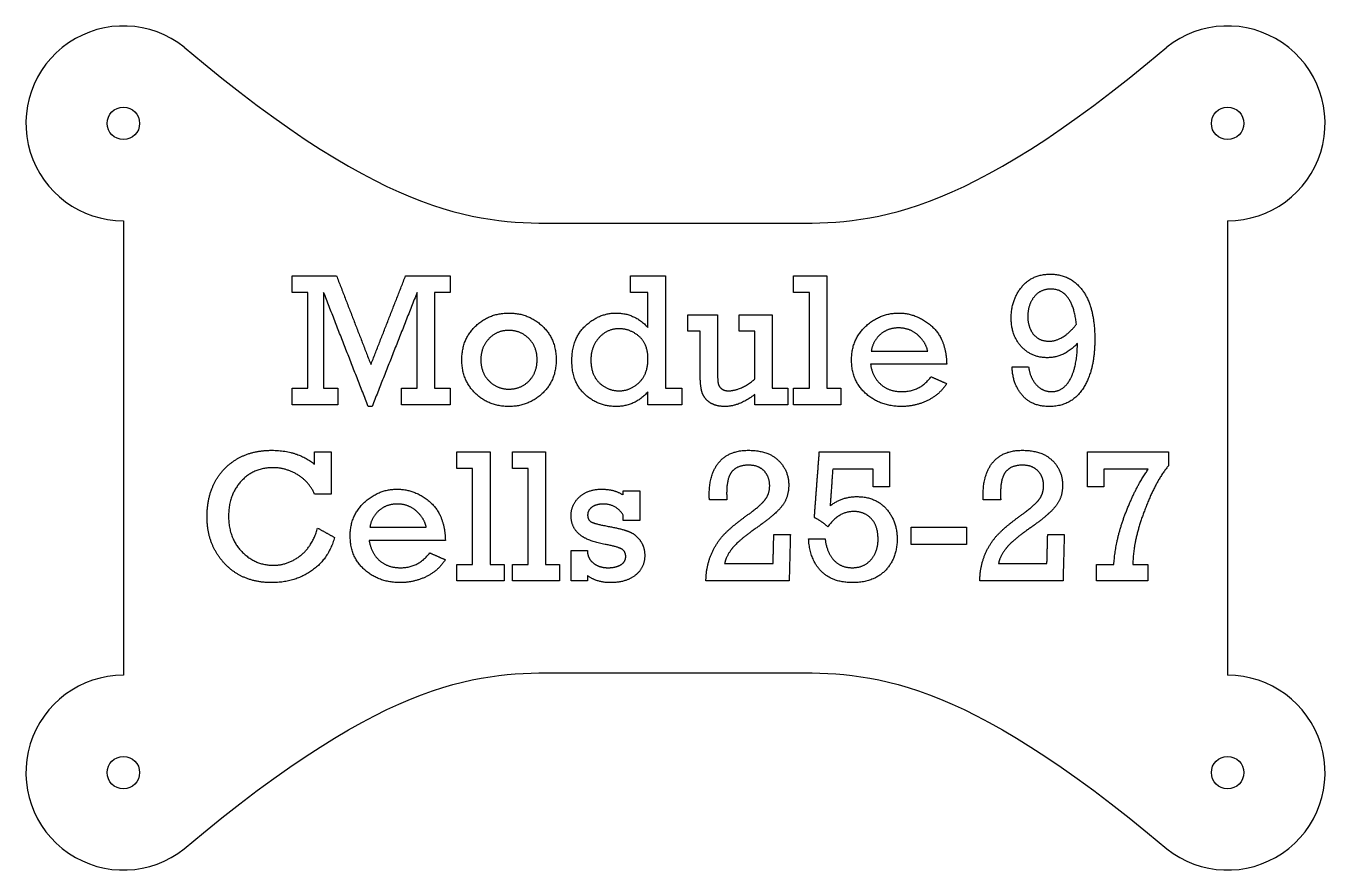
# Model space of a CAD drawing. Header units: inches. Extents: x 0 to 16, y -9.5 to 8.
# Drawn here: x 10.78 to 15.78, y -9.48 to -6.23 of the extents above; entities that cross this region are included whole.
import ezdxf

# ---------------------------------------------------------------- set-up
doc = ezdxf.new("R2010")
doc.units = ezdxf.units.IN
doc.header["$MEASUREMENT"] = 0
doc.layers.add('Default', color=18, linetype='Continuous', true_color=0x000000)

msp = doc.modelspace()

# ---------------------------------------------------------------- linework, layer by layer
at = {"layer": 'Default'}
for points in [[(11.1537, -6.9752), (11.1537, -8.7252)], [(12.8387, -6.9847), (13.7187, -6.9847)], [(15.4037, -6.9752), (15.4037, -8.7252)], [(12.8387, -8.7157), (13.7187, -8.7157)]]:
    msp.add_lwpolyline(points, dxfattribs=at)
for centre in [(11.1537, -6.6002), (15.4037, -6.6002), (11.1537, -9.1002), (15.4037, -9.1002)]:
    msp.add_circle(centre, 0.0625, dxfattribs=at)
for centre, start, end in [((11.1537, -6.6002), 51.361, 270), ((15.4037, -6.6002), 270, 128.639), ((11.1537, -9.1002), 90, 308.639), ((15.4037, -9.1002), 231.361, 90)]:
    msp.add_arc(centre, 0.375, start, end, dxfattribs=at)
for points, degree in [([(11.3879, -6.3073), (12.1903, -6.9847), (12.5386, -6.9847), (12.8387, -6.9847)], 3), ([(13.7187, -6.9847), (14.0188, -6.9847), (14.3671, -6.9847), (15.1695, -6.3073)], 3), ([(11.8034, -7.2509), (11.8034, -7.219), (11.8034, -7.1872)], 2), ([(11.8034, -7.1872), (11.8887, -7.1872), (11.9739, -7.1872)], 2), ([(11.9739, -7.1872), (12.0401, -7.3582), (12.1062, -7.5292)], 2), ([(12.1062, -7.5292), (12.173, -7.3582), (12.2399, -7.1872)], 2), ([(12.2399, -7.1872), (12.3258, -7.1872), (12.4117, -7.1872)], 2), ([(12.4117, -7.1872), (12.4117, -7.219), (12.4117, -7.2509)], 2), ([(13.106, -7.2509), (13.106, -7.219), (13.106, -7.1872)], 2), ([(13.106, -7.1872), (13.1728, -7.1872), (13.2397, -7.1872)], 2), ([(13.2397, -7.1872), (13.2397, -7.4038), (13.2397, -7.6203)], 2), ([(13.7334, -7.2509), (13.7334, -7.219), (13.7334, -7.1872)], 2), ([(13.7334, -7.1872), (13.797, -7.1872), (13.8607, -7.1872)], 2), ([(13.8607, -7.1872), (13.8607, -7.4038), (13.8607, -7.6203)], 2), ([(14.6111, -7.2303), (14.6513, -7.1808), (14.7214, -7.1808)], 2), ([(14.7214, -7.1808), (14.7992, -7.1808), (14.8459, -7.2442)], 2), ([(14.5709, -7.3493), (14.5709, -7.2798), (14.6111, -7.2303)], 2), ([(14.7237, -7.2382), (14.6827, -7.2382), (14.6587, -7.2688)], 2), ([(14.8221, -7.3737), (14.8068, -7.2382), (14.7237, -7.2382)], 2), ([(14.8459, -7.2442), (14.8926, -7.3076), (14.8926, -7.4326)], 2), ([(11.8639, -7.2509), (11.8337, -7.2509), (11.8034, -7.2509)], 2), ([(11.8639, -7.6203), (11.8639, -7.4356), (11.8639, -7.2509)], 2), ([(12.0961, -7.6904), (12.0102, -7.4706), (11.9244, -7.2509)], 2), ([(11.9244, -7.2509), (11.9244, -7.4356), (11.9244, -7.6203)], 2), ([(12.2843, -7.2509), (12.1976, -7.4706), (12.1109, -7.6904)], 2), ([(12.2843, -7.6203), (12.2843, -7.4356), (12.2843, -7.2509)], 2), ([(12.4117, -7.2509), (12.3814, -7.2509), (12.3512, -7.2509)], 2), ([(12.3512, -7.2509), (12.3512, -7.4356), (12.3512, -7.6203)], 2), ([(13.1728, -7.2509), (13.1394, -7.2509), (13.106, -7.2509)], 2), ([(13.1728, -7.3863), (13.1728, -7.3186), (13.1728, -7.2509)], 2), ([(13.7939, -7.2509), (13.7636, -7.2509), (13.7334, -7.2509)], 2), ([(13.7939, -7.6203), (13.7939, -7.4356), (13.7939, -7.2509)], 2), ([(14.6587, -7.2688), (14.6346, -7.2994), (14.6346, -7.3438)], 2), ([(12.5091, -7.381), (12.5618, -7.3305), (12.6378, -7.3305)], 2), ([(12.6378, -7.3305), (12.7124, -7.3305), (12.7658, -7.3803)], 2), ([(12.9323, -7.3796), (12.9847, -7.3305), (13.0508, -7.3305)], 2), ([(13.0508, -7.3305), (13.1207, -7.3305), (13.1728, -7.3863)], 2), ([(13.3257, -7.4006), (13.3257, -7.3687), (13.3257, -7.3369)], 2), ([(13.3257, -7.3369), (13.383, -7.3369), (13.4404, -7.3369)], 2), ([(13.4404, -7.3369), (13.4404, -7.4424), (13.4404, -7.548)], 2), ([(13.5232, -7.4006), (13.5232, -7.3687), (13.5232, -7.3369)], 2), ([(13.5232, -7.3369), (13.5869, -7.3369), (13.6505, -7.3369)], 2), ([(13.6505, -7.3369), (13.6505, -7.4786), (13.6505, -7.6203)], 2), ([(14.0112, -7.3812), (14.0661, -7.3305), (14.1373, -7.3305)], 2), ([(14.1373, -7.3305), (14.207, -7.3305), (14.2637, -7.3801)], 2), ([(14.6106, -7.4603), (14.5709, -7.4181), (14.5709, -7.3493)], 2), ([(14.6346, -7.3438), (14.6346, -7.3843), (14.6558, -7.4116)], 2), ([(12.4563, -7.5102), (12.4563, -7.4315), (12.5091, -7.381)], 2), ([(12.6378, -7.3974), (12.5907, -7.3974), (12.5601, -7.4298)], 2), ([(12.7144, -7.4291), (12.6828, -7.3974), (12.6378, -7.3974)], 2), ([(12.7658, -7.3803), (12.8193, -7.4301), (12.8193, -7.5102)], 2), ([(12.8798, -7.5138), (12.8798, -7.4287), (12.9323, -7.3796)], 2), ([(13.0615, -7.391), (13.0157, -7.391), (12.9844, -7.4256)], 2), ([(13.1385, -7.4204), (13.1042, -7.391), (13.0615, -7.391)], 2), ([(13.9563, -7.5102), (13.9563, -7.4318), (14.0112, -7.3812)], 2), ([(14.1366, -7.3878), (14.0961, -7.3878), (14.0673, -7.4127)], 2), ([(14.2116, -7.4154), (14.181, -7.3878), (14.1366, -7.3878)], 2), ([(14.2637, -7.3801), (14.3204, -7.4298), (14.3225, -7.528)], 2), ([(14.7173, -7.4388), (14.7701, -7.4388), (14.8221, -7.3737)], 2), ([(12.5601, -7.4298), (12.5295, -7.4623), (12.5295, -7.5104)], 2), ([(12.7461, -7.5104), (12.7461, -7.4609), (12.7144, -7.4291)], 2), ([(12.9844, -7.4256), (12.9531, -7.4602), (12.9531, -7.5108)], 2), ([(13.1728, -7.5076), (13.1728, -7.4498), (13.1385, -7.4204)], 2), ([(13.3735, -7.4006), (13.3496, -7.4006), (13.3257, -7.4006)], 2), ([(13.3735, -7.5588), (13.3735, -7.4797), (13.3735, -7.4006)], 2), ([(13.5837, -7.4006), (13.5534, -7.4006), (13.5232, -7.4006)], 2), ([(13.5837, -7.5854), (13.5837, -7.493), (13.5837, -7.4006)], 2), ([(14.0673, -7.4127), (14.0385, -7.4376), (14.0321, -7.477)], 2), ([(14.2493, -7.477), (14.2422, -7.4429), (14.2116, -7.4154)], 2), ([(14.6558, -7.4116), (14.677, -7.4388), (14.7173, -7.4388)], 2), ([(14.8257, -7.4474), (14.7753, -7.5025), (14.7092, -7.5025)], 2), ([(14.799, -7.5832), (14.825, -7.5334), (14.8257, -7.4474)], 2), ([(14.8926, -7.4326), (14.8926, -7.5515), (14.8475, -7.621)], 2), ([(14.0321, -7.477), (14.1407, -7.477), (14.2493, -7.477)], 2), ([(14.7092, -7.5025), (14.6502, -7.5025), (14.6106, -7.4603)], 2), ([(12.5085, -7.6397), (12.4563, -7.5891), (12.4563, -7.5102)], 2), ([(12.5295, -7.5104), (12.5295, -7.5604), (12.561, -7.5919)], 2), ([(12.715, -7.5916), (12.7461, -7.5597), (12.7461, -7.5104)], 2), ([(12.8193, -7.5102), (12.8193, -7.5905), (12.766, -7.6404)], 2), ([(12.9309, -7.6445), (12.8798, -7.5985), (12.8798, -7.5138)], 2), ([(12.9531, -7.5108), (12.9531, -7.5682), (12.9853, -7.599)], 2), ([(13.1392, -7.5974), (13.1728, -7.5649), (13.1728, -7.5076)], 2), ([(13.4404, -7.548), (13.4404, -7.5862), (13.4425, -7.5995)], 2), ([(14.0126, -7.6417), (13.9563, -7.5929), (13.9563, -7.5102)], 2), ([(14.3225, -7.528), (14.176, -7.528), (14.0295, -7.528)], 2), ([(14.0295, -7.528), (14.036, -7.5749), (14.0677, -7.604)], 2), ([(14.5741, -7.5375), (14.606, -7.5375), (14.6378, -7.5375)], 2), ([(14.6133, -7.6471), (14.5763, -7.6039), (14.5741, -7.5375)], 2), ([(14.6378, -7.5375), (14.6431, -7.5798), (14.6674, -7.6064)], 2), ([(12.561, -7.5919), (12.5925, -7.6235), (12.6378, -7.6235)], 2), ([(12.6378, -7.6235), (12.6839, -7.6235), (12.715, -7.5916)], 2), ([(12.9853, -7.599), (13.0174, -7.6299), (13.0623, -7.6299)], 2), ([(13.0623, -7.6299), (13.1056, -7.6299), (13.1392, -7.5974)], 2), ([(13.381, -7.6362), (13.3735, -7.6122), (13.3735, -7.5588)], 2), ([(13.4425, -7.5995), (13.4447, -7.6127), (13.4552, -7.6213)], 2), ([(13.4816, -7.6299), (13.5294, -7.6299), (13.5837, -7.5854)], 2), ([(14.1489, -7.6331), (14.2206, -7.6331), (14.2624, -7.5757)], 2), ([(14.2624, -7.5757), (14.2925, -7.589), (14.3225, -7.6022)], 2), ([(14.7258, -7.6331), (14.7729, -7.6331), (14.799, -7.5832)], 2), ([(11.8034, -7.684), (11.8034, -7.6522), (11.8034, -7.6203)], 2), ([(11.8034, -7.6203), (11.8337, -7.6203), (11.8639, -7.6203)], 2), ([(11.9244, -7.6203), (11.9515, -7.6203), (11.9786, -7.6203)], 2), ([(11.9786, -7.6203), (11.9786, -7.6522), (11.9786, -7.684)], 2), ([(12.2238, -7.684), (12.2238, -7.6522), (12.2238, -7.6203)], 2), ([(12.2238, -7.6203), (12.2541, -7.6203), (12.2843, -7.6203)], 2), ([(12.3512, -7.6203), (12.3814, -7.6203), (12.4117, -7.6203)], 2), ([(12.4117, -7.6203), (12.4117, -7.6522), (12.4117, -7.684)], 2), ([(12.6378, -7.6904), (12.5608, -7.6904), (12.5085, -7.6397)], 2), ([(12.766, -7.6404), (12.7127, -7.6904), (12.6378, -7.6904)], 2), ([(13.0494, -7.6904), (12.9819, -7.6904), (12.9309, -7.6445)], 2), ([(13.1728, -7.6339), (13.1222, -7.6904), (13.0494, -7.6904)], 2), ([(13.1728, -7.684), (13.1728, -7.6589), (13.1728, -7.6339)], 2), ([(13.2397, -7.6203), (13.2716, -7.6203), (13.3034, -7.6203)], 2), ([(13.3034, -7.6203), (13.3034, -7.6522), (13.3034, -7.684)], 2), ([(13.4113, -7.6753), (13.3886, -7.6602), (13.381, -7.6362)], 2), ([(13.4552, -7.6213), (13.4657, -7.6299), (13.4816, -7.6299)], 2), ([(13.5837, -7.6443), (13.5238, -7.6904), (13.4689, -7.6904)], 2), ([(13.5837, -7.684), (13.5837, -7.6642), (13.5837, -7.6443)], 2), ([(13.6505, -7.6203), (13.6808, -7.6203), (13.7111, -7.6203)], 2), ([(13.7111, -7.6203), (13.7111, -7.6522), (13.7111, -7.684)], 2), ([(13.7334, -7.684), (13.7334, -7.6522), (13.7334, -7.6203)], 2), ([(13.7334, -7.6203), (13.7636, -7.6203), (13.7939, -7.6203)], 2), ([(13.8607, -7.6203), (13.8878, -7.6203), (13.9149, -7.6203)], 2), ([(13.9149, -7.6203), (13.9149, -7.6522), (13.9149, -7.684)], 2), ([(14.1484, -7.6904), (14.0689, -7.6904), (14.0126, -7.6417)], 2), ([(14.0677, -7.604), (14.0994, -7.6331), (14.1489, -7.6331)], 2), ([(14.3225, -7.6022), (14.2932, -7.647), (14.2464, -7.6687)], 2), ([(14.7168, -7.6904), (14.6503, -7.6904), (14.6133, -7.6471)], 2), ([(14.6674, -7.6064), (14.6917, -7.6331), (14.7258, -7.6331)], 2), ([(14.8475, -7.621), (14.8024, -7.6904), (14.7168, -7.6904)], 2), ([(11.9786, -7.684), (11.891, -7.684), (11.8034, -7.684)], 2), ([(12.1109, -7.6904), (12.1035, -7.6904), (12.0961, -7.6904)], 2), ([(12.4117, -7.684), (12.3177, -7.684), (12.2238, -7.684)], 2), ([(13.3034, -7.684), (13.2381, -7.684), (13.1728, -7.684)], 2), ([(13.4689, -7.6904), (13.4341, -7.6904), (13.4113, -7.6753)], 2), ([(13.7111, -7.684), (13.6474, -7.684), (13.5837, -7.684)], 2), ([(13.9149, -7.684), (13.8241, -7.684), (13.7334, -7.684)], 2), ([(14.2464, -7.6687), (14.1995, -7.6904), (14.1484, -7.6904)], 2), ([(11.5446, -7.9286), (11.6136, -7.859), (11.7247, -7.859)], 2), ([(11.7247, -7.859), (11.8228, -7.859), (11.8896, -7.9123)], 2), ([(11.8896, -7.9123), (11.8896, -7.8888), (11.8896, -7.8654)], 2), ([(11.8896, -7.8654), (11.9215, -7.8654), (11.9533, -7.8654)], 2), ([(11.9533, -7.8654), (11.9533, -7.9466), (11.9533, -8.0278)], 2), ([(12.4374, -7.9291), (12.4374, -7.8972), (12.4374, -7.8654)], 2), ([(12.4374, -7.8654), (12.5011, -7.8654), (12.5648, -7.8654)], 2), ([(12.5648, -7.8654), (12.5648, -8.0819), (12.5648, -8.2985)], 2), ([(12.6508, -7.9291), (12.6508, -7.8972), (12.6508, -7.8654)], 2), ([(12.6508, -7.8654), (12.7145, -7.8654), (12.7782, -7.8654)], 2), ([(12.7782, -7.8654), (12.7782, -8.0819), (12.7782, -8.2985)], 2), ([(13.4471, -7.9041), (13.4854, -7.859), (13.5596, -7.859)], 2), ([(13.5596, -7.859), (13.6346, -7.859), (13.6745, -7.8978)], 2), ([(13.6745, -7.8978), (13.7145, -7.9366), (13.7145, -7.9933)], 2), ([(13.8132, -8.1183), (13.8227, -7.9918), (13.8323, -7.8654)], 2), ([(13.8323, -7.8654), (13.9677, -7.8654), (14.103, -7.8654)], 2), ([(14.103, -7.8654), (14.103, -7.9323), (14.103, -7.9991)], 2), ([(14.5012, -7.9041), (14.5396, -7.859), (14.6138, -7.859)], 2), ([(14.6138, -7.859), (14.6887, -7.859), (14.7286, -7.8978)], 2), ([(14.7286, -7.8978), (14.7686, -7.9366), (14.7686, -7.9933)], 2), ([(14.8641, -7.9991), (14.8641, -7.9323), (14.8641, -7.8654)], 2), ([(14.8641, -7.8654), (15.0202, -7.8654), (15.1763, -7.8654)], 2), ([(15.1763, -7.8654), (15.1763, -7.8919), (15.1763, -7.9184)], 2), ([(11.4756, -8.1157), (11.4756, -7.9982), (11.5446, -7.9286)], 2), ([(11.7288, -7.9259), (11.6542, -7.9259), (11.6063, -7.979)], 2), ([(11.8232, -7.9525), (11.7784, -7.9259), (11.7288, -7.9259)], 2), ([(12.4979, -7.9291), (12.4677, -7.9291), (12.4374, -7.9291)], 2), ([(12.4979, -8.2985), (12.4979, -8.1138), (12.4979, -7.9291)], 2), ([(12.7113, -7.9291), (12.681, -7.9291), (12.6508, -7.9291)], 2), ([(12.7113, -8.2985), (12.7113, -8.1138), (12.7113, -7.9291)], 2), ([(13.4087, -8.0292), (13.4087, -7.9492), (13.4471, -7.9041)], 2), ([(13.496, -7.9412), (13.4756, -7.9661), (13.4756, -8.0231)], 2), ([(13.5605, -7.9163), (13.5165, -7.9163), (13.496, -7.9412)], 2), ([(13.6197, -7.9385), (13.5982, -7.9163), (13.5605, -7.9163)], 2), ([(13.6412, -7.9957), (13.6412, -7.9607), (13.6197, -7.9385)], 2), ([(13.8838, -7.9323), (13.8789, -8.0023), (13.874, -8.0724)], 2), ([(14.0393, -7.9323), (13.9616, -7.9323), (13.8838, -7.9323)], 2), ([(14.0393, -7.9991), (14.0393, -7.9657), (14.0393, -7.9323)], 2), ([(14.4629, -8.0292), (14.4629, -7.9492), (14.5012, -7.9041)], 2), ([(14.5502, -7.9412), (14.5298, -7.9661), (14.5298, -8.0231)], 2), ([(14.6146, -7.9163), (14.5706, -7.9163), (14.5502, -7.9412)], 2), ([(14.6739, -7.9385), (14.6524, -7.9163), (14.6146, -7.9163)], 2), ([(14.6954, -7.9957), (14.6954, -7.9607), (14.6739, -7.9385)], 2), ([(15.0983, -7.9323), (15.0131, -7.9323), (14.9278, -7.9323)], 2), ([(14.9278, -7.9323), (14.9278, -7.9657), (14.9278, -7.9991)], 2), ([(15.0114, -8.1004), (15.0514, -7.997), (15.0983, -7.9323)], 2), ([(15.1763, -7.9184), (15.1272, -7.9759), (15.0833, -8.0928)], 2), ([(11.6063, -7.979), (11.5584, -8.032), (11.5584, -8.1131)], 2), ([(11.8896, -8.0278), (11.8681, -7.9792), (11.8232, -7.9525)], 2), ([(13.6261, -8.0456), (13.6412, -8.0242), (13.6412, -7.9957)], 2), ([(13.7145, -7.9933), (13.7145, -8.0406), (13.6883, -8.0741)], 2), ([(14.103, -7.9991), (14.0712, -7.9991), (14.0393, -7.9991)], 2), ([(14.6802, -8.0456), (14.6954, -8.0242), (14.6954, -7.9957)], 2), ([(14.7686, -7.9933), (14.7686, -8.0406), (14.7424, -8.0741)], 2), ([(14.9278, -7.9991), (14.896, -7.9991), (14.8641, -7.9991)], 2), ([(11.9533, -8.0278), (11.9215, -8.0278), (11.8896, -8.0278)], 2), ([(12.0815, -8.0593), (12.1364, -8.0087), (12.2076, -8.0087)], 2), ([(12.2076, -8.0087), (12.2773, -8.0087), (12.334, -8.0583)], 2), ([(12.8769, -8.1108), (12.8769, -8.0673), (12.9094, -8.038)], 2), ([(12.9094, -8.038), (12.9419, -8.0087), (12.995, -8.0087)], 2), ([(12.995, -8.0087), (13.0429, -8.0087), (13.0775, -8.031)], 2), ([(13.0775, -8.031), (13.0775, -8.023), (13.0775, -8.0151)], 2), ([(13.0775, -8.0151), (13.1094, -8.0151), (13.1412, -8.0151)], 2), ([(13.1412, -8.0151), (13.1412, -8.0724), (13.1412, -8.1297)], 2), ([(13.4091, -8.0501), (13.4087, -8.0374), (13.4087, -8.0292)], 2), ([(13.4756, -8.0231), (13.4756, -8.0373), (13.4764, -8.0501)], 2), ([(13.5684, -8.0992), (13.611, -8.0671), (13.6261, -8.0456)], 2), ([(13.874, -8.0724), (13.9201, -8.0374), (13.9767, -8.0374)], 2), ([(13.9767, -8.0374), (14.0486, -8.0374), (14.0901, -8.0845)], 2), ([(14.4632, -8.0501), (14.4629, -8.0374), (14.4629, -8.0292)], 2), ([(14.5298, -8.0231), (14.5298, -8.0373), (14.5305, -8.0501)], 2), ([(14.6226, -8.0992), (14.6651, -8.0671), (14.6802, -8.0456)], 2), ([(12.0266, -8.1884), (12.0266, -8.11), (12.0815, -8.0593)], 2), ([(12.1376, -8.0909), (12.1088, -8.1158), (12.1024, -8.1552)], 2), ([(12.2069, -8.066), (12.1663, -8.066), (12.1376, -8.0909)], 2), ([(12.2819, -8.0936), (12.2513, -8.066), (12.2069, -8.066)], 2), ([(12.3196, -8.1552), (12.3124, -8.1211), (12.2819, -8.0936)], 2), ([(12.334, -8.0583), (12.3907, -8.108), (12.3928, -8.2061)], 2), ([(12.9574, -8.0777), (12.9406, -8.0894), (12.9406, -8.1087)], 2), ([(13, -8.066), (12.9741, -8.066), (12.9574, -8.0777)], 2), ([(13.0775, -8.1086), (13.0509, -8.066), (13, -8.066)], 2), ([(13.4764, -8.0501), (13.4427, -8.0501), (13.4091, -8.0501)], 2), ([(13.466, -8.1828), (13.4993, -8.1479), (13.5684, -8.0992)], 2), ([(13.6883, -8.0741), (13.6621, -8.1076), (13.5881, -8.1592)], 2), ([(13.9655, -8.0947), (13.9061, -8.0947), (13.865, -8.1544)], 2), ([(14.0318, -8.1219), (14.0051, -8.0947), (13.9655, -8.0947)], 2), ([(14.0901, -8.0845), (14.1317, -8.1316), (14.1317, -8.2012)], 2), ([(14.5305, -8.0501), (14.4969, -8.0501), (14.4632, -8.0501)], 2), ([(14.5201, -8.1828), (14.5534, -8.1479), (14.6226, -8.0992)], 2), ([(14.7424, -8.0741), (14.7162, -8.1076), (14.6423, -8.1592)], 2), ([(15.0833, -8.0928), (15.0393, -8.2096), (15.0393, -8.2985)], 2), ([(11.5439, -8.2958), (11.4756, -8.223), (11.4756, -8.1157)], 2), ([(11.5584, -8.1131), (11.5584, -8.1962), (11.6094, -8.249)], 2), ([(12.9071, -8.1811), (12.8769, -8.154), (12.8769, -8.1108)], 2), ([(12.9406, -8.1087), (12.9406, -8.1285), (12.9565, -8.1358)], 2), ([(12.9565, -8.1358), (12.9723, -8.1432), (13.0246, -8.1527)], 2), ([(13.0775, -8.1297), (13.0775, -8.1192), (13.0775, -8.1086)], 2), ([(13.1412, -8.1297), (13.1094, -8.1297), (13.0775, -8.1297)], 2), ([(13.865, -8.1544), (13.8422, -8.1319), (13.8132, -8.1183)], 2), ([(14.0584, -8.2006), (14.0584, -8.1491), (14.0318, -8.1219)], 2), ([(14.9661, -8.2985), (14.9715, -8.2039), (15.0114, -8.1004)], 2), ([(11.835, -8.2645), (11.8821, -8.2273), (11.9013, -8.1584)], 2), ([(11.9661, -8.1945), (11.9442, -8.2774), (11.8779, -8.323)], 2), ([(11.9013, -8.1584), (11.9337, -8.1764), (11.9661, -8.1945)], 2), ([(12.0829, -8.3198), (12.0266, -8.2711), (12.0266, -8.1884)], 2), ([(12.1024, -8.1552), (12.211, -8.1552), (12.3196, -8.1552)], 2), ([(13.0076, -8.2213), (12.9373, -8.2083), (12.9071, -8.1811)], 2), ([(13.0246, -8.1527), (13.0747, -8.1619), (13.1005, -8.1724)], 2), ([(13.1005, -8.1724), (13.1263, -8.1829), (13.1433, -8.2072)], 2), ([(13.4143, -8.2643), (13.4327, -8.2177), (13.466, -8.1828)], 2), ([(13.5881, -8.1592), (13.5164, -8.2098), (13.4939, -8.2406)], 2), ([(13.6543, -8.2953), (13.6557, -8.2396), (13.6571, -8.1838)], 2), ([(13.6571, -8.1838), (13.689, -8.1838), (13.7208, -8.1838)], 2), ([(13.7208, -8.1838), (13.7185, -8.273), (13.7162, -8.3622)], 2), ([(13.7909, -8.1998), (13.8227, -8.1998), (13.8546, -8.1998)], 2), ([(13.8403, -8.3255), (13.7963, -8.2824), (13.7909, -8.1998)], 2), ([(13.8546, -8.1998), (13.8603, -8.2508), (13.8874, -8.281)], 2), ([(14.1858, -8.1552), (14.2925, -8.1552), (14.3992, -8.1552)], 2), ([(14.1858, -8.2221), (14.1858, -8.1886), (14.1858, -8.1552)], 2), ([(14.3992, -8.1552), (14.3992, -8.1886), (14.3992, -8.2221)], 2), ([(14.4685, -8.2643), (14.4868, -8.2177), (14.5201, -8.1828)], 2), ([(14.6423, -8.1592), (14.5705, -8.2098), (14.5481, -8.2406)], 2), ([(14.7084, -8.2953), (14.7098, -8.2396), (14.7113, -8.1838)], 2), ([(14.7113, -8.1838), (14.7431, -8.1838), (14.775, -8.1838)], 2), ([(14.775, -8.1838), (14.7726, -8.273), (14.7703, -8.3622)], 2), ([(11.6094, -8.249), (11.6605, -8.3017), (11.7304, -8.3017)], 2), ([(12.3928, -8.2061), (12.2463, -8.2061), (12.0998, -8.2061)], 2), ([(12.0998, -8.2061), (12.1063, -8.2531), (12.138, -8.2821)], 2), ([(12.8769, -8.3622), (12.8769, -8.3033), (12.8769, -8.2444)], 2), ([(12.8769, -8.2444), (12.9087, -8.2444), (12.9406, -8.2444)], 2), ([(12.9406, -8.2444), (12.9406, -8.2501), (12.9406, -8.2558)], 2), ([(13.0711, -8.2391), (13.055, -8.2298), (13.0076, -8.2213)], 2), ([(13.0871, -8.268), (13.0871, -8.2483), (13.0711, -8.2391)], 2), ([(13.1433, -8.2072), (13.1603, -8.2316), (13.1603, -8.264)], 2), ([(13.4939, -8.2406), (13.4715, -8.2714), (13.4679, -8.2953)], 2), ([(14.0311, -8.2803), (14.0584, -8.2493), (14.0584, -8.2006)], 2), ([(14.1317, -8.2012), (14.1317, -8.2747), (14.0865, -8.3216)], 2), ([(14.3992, -8.2221), (14.2925, -8.2221), (14.1858, -8.2221)], 2), ([(14.5481, -8.2406), (14.5256, -8.2714), (14.522, -8.2953)], 2), ([(11.7253, -8.3686), (11.6123, -8.3686), (11.5439, -8.2958)], 2), ([(11.7304, -8.3017), (11.7879, -8.3017), (11.835, -8.2645)], 2), ([(12.138, -8.2821), (12.1697, -8.3112), (12.2191, -8.3112)], 2), ([(12.2191, -8.3112), (12.2909, -8.3112), (12.3327, -8.2539)], 2), ([(12.3928, -8.2804), (12.3635, -8.3252), (12.3167, -8.3469)], 2), ([(12.3327, -8.2539), (12.3628, -8.2671), (12.3928, -8.2804)], 2), ([(12.4374, -8.3622), (12.4374, -8.3303), (12.4374, -8.2985)], 2), ([(12.4374, -8.2985), (12.4677, -8.2985), (12.4979, -8.2985)], 2), ([(12.5648, -8.2985), (12.5919, -8.2985), (12.6189, -8.2985)], 2), ([(12.6189, -8.2985), (12.6189, -8.3303), (12.6189, -8.3622)], 2), ([(12.6508, -8.3622), (12.6508, -8.3303), (12.6508, -8.2985)], 2), ([(12.6508, -8.2985), (12.681, -8.2985), (12.7113, -8.2985)], 2), ([(12.7782, -8.2985), (12.8052, -8.2985), (12.8323, -8.2985)], 2), ([(12.8323, -8.2985), (12.8323, -8.3303), (12.8323, -8.3622)], 2), ([(12.9406, -8.2558), (12.9437, -8.2799), (12.9657, -8.2956)], 2), ([(12.9657, -8.2956), (12.9878, -8.3112), (13.018, -8.3112)], 2), ([(13.018, -8.3112), (13.0494, -8.3112), (13.0682, -8.2998)], 2), ([(13.0682, -8.2998), (13.0871, -8.2883), (13.0871, -8.268)], 2), ([(13.1603, -8.264), (13.1603, -8.312), (13.1239, -8.3403)], 2), ([(13.396, -8.3622), (13.396, -8.3109), (13.4143, -8.2643)], 2), ([(13.4679, -8.2953), (13.5611, -8.2953), (13.6543, -8.2953)], 2), ([(13.8874, -8.281), (13.9145, -8.3112), (13.959, -8.3112)], 2), ([(13.959, -8.3112), (14.0039, -8.3112), (14.0311, -8.2803)], 2), ([(14.4501, -8.3622), (14.4501, -8.3109), (14.4685, -8.2643)], 2), ([(14.522, -8.2953), (14.6152, -8.2953), (14.7084, -8.2953)], 2), ([(14.8992, -8.3622), (14.8992, -8.3303), (14.8992, -8.2985)], 2), ([(14.8992, -8.2985), (14.9326, -8.2985), (14.9661, -8.2985)], 2), ([(15.0393, -8.2985), (15.068, -8.2985), (15.0966, -8.2985)], 2), ([(15.0966, -8.2985), (15.0966, -8.3303), (15.0966, -8.3622)], 2), ([(11.8779, -8.323), (11.8115, -8.3686), (11.7253, -8.3686)], 2), ([(12.2186, -8.3686), (12.1392, -8.3686), (12.0829, -8.3198)], 2), ([(12.3167, -8.3469), (12.2698, -8.3686), (12.2186, -8.3686)], 2), ([(13.0296, -8.3686), (12.975, -8.3686), (12.9406, -8.3416)], 2), ([(12.9406, -8.3416), (12.9406, -8.3519), (12.9406, -8.3622)], 2), ([(13.1239, -8.3403), (13.0875, -8.3686), (13.0296, -8.3686)], 2), ([(13.9598, -8.3686), (13.8842, -8.3686), (13.8403, -8.3255)], 2), ([(14.0865, -8.3216), (14.0412, -8.3686), (13.9598, -8.3686)], 2), ([(12.6189, -8.3622), (12.5282, -8.3622), (12.4374, -8.3622)], 2), ([(12.8323, -8.3622), (12.7415, -8.3622), (12.6508, -8.3622)], 2), ([(12.9406, -8.3622), (12.9087, -8.3622), (12.8769, -8.3622)], 2), ([(13.7162, -8.3622), (13.5561, -8.3622), (13.396, -8.3622)], 2), ([(14.7703, -8.3622), (14.6102, -8.3622), (14.4501, -8.3622)], 2), ([(15.0966, -8.3622), (14.9979, -8.3622), (14.8992, -8.3622)], 2), ([(11.3879, -9.3931), (12.1903, -8.7157), (12.5386, -8.7157), (12.8387, -8.7157)], 3), ([(13.7187, -8.7157), (14.0188, -8.7157), (14.3671, -8.7157), (15.1695, -9.3931)], 3)]:
    msp.add_open_spline(points, degree=degree, dxfattribs=at)

doc.saveas('drawing.dxf')
